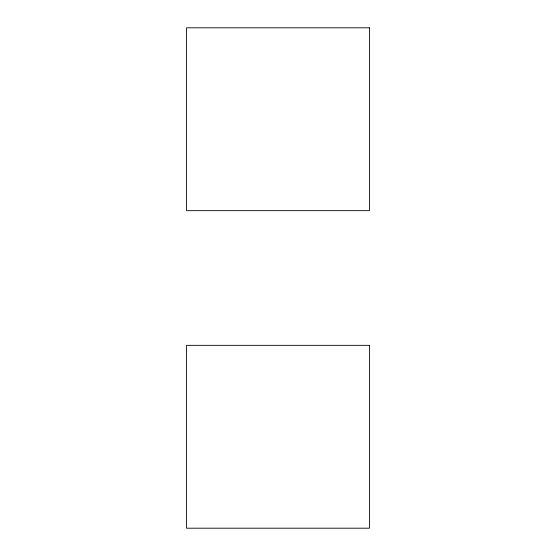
<?xml version="1.0" encoding="UTF-8"?>
<svg xmlns="http://www.w3.org/2000/svg" width="556" height="556" viewBox="0 0 556 556"><rect width="100%" height="100%" fill="white"/><g stroke="black" fill="none" stroke-linecap="round" stroke-linejoin="round"><path stroke-width="0.83" d="M369.434 27.8L186.566 27.8L186.566 210.661L369.434 210.661L369.434 27.8M369.434 345.339L186.566 345.339L186.566 528.2L369.434 528.2L369.434 345.339"/></g></svg>
